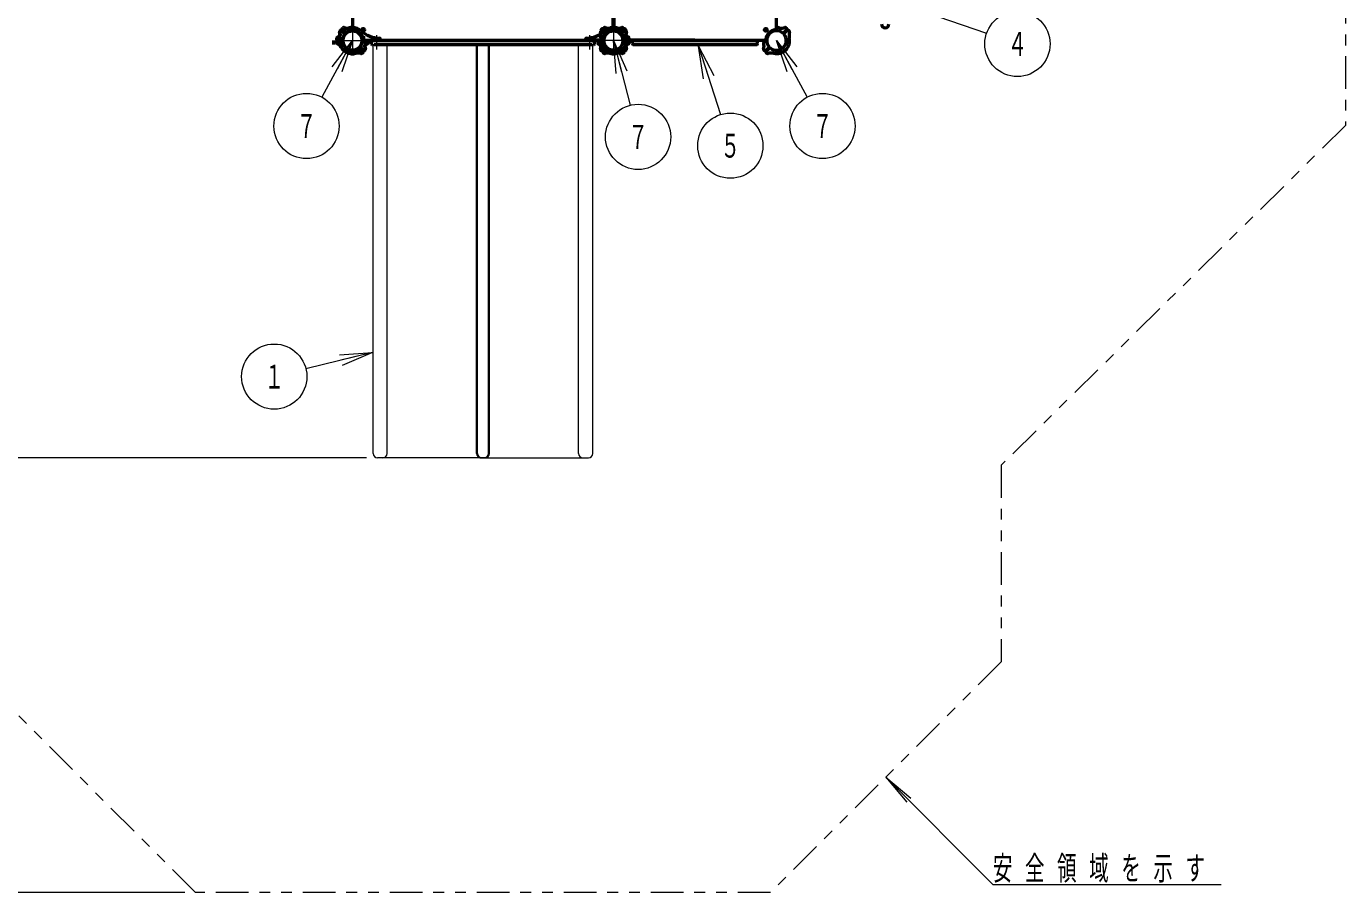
# Model space of a CAD drawing. Units: millimetres on the paper, scale 1:50. Extents: x -385 to 0, y -594 to 267.
# Drawn here: x -313.6 to -192.2, y 94.8 to 174.4 of the extents above; entities that cross this region are included whole.
import ezdxf
from ezdxf.enums import TextEntityAlignment as Align

# ---------------------------------------------------------------- set-up
doc = ezdxf.new("R2010")
doc.units = ezdxf.units.MM
doc.linetypes.add('USER2', pattern=[6, 3, -1, 1, -1])
doc.linetypes.add('USER3', pattern=[8, 3, -1, 1, -1, 1, -1])
doc.layers.add('LY_1', color=140, linetype='Continuous', lineweight=50)
doc.styles.add('ＭＳ ゴシック', font='')
doc.styles.get('ＭＳ ゴシック').set_extended_font_data('MS Gothic')

msp = doc.modelspace()

# ---------------------------------------------------------------- linework, layer by layer
at = {"layer": 'LY_1'}
for p, q in [((-283.554, 174.232), (-283.554, 187.047)), ((-259.614, 174.232), (-259.614, 187.047)), ((-259.554, 180.64), (-259.554, 174.232)), ((-244.614, 180.64), (-244.614, 174.232)), ((-284.659, 174.113), (-284.758, 174.007)), ((-284.268, 173.781), (-284.601, 174.114)), ((-284.225, 173.824), (-284.559, 174.157)), ((-284.558, 174.214), (-284.451, 174.314)), ((-260.659, 174.113), (-260.758, 174.007)), ((-260.268, 173.781), (-260.601, 174.114)), ((-260.225, 173.824), (-260.559, 174.157)), ((-260.558, 174.214), (-260.451, 174.314)), ((-258.942, 173.824), (-258.609, 174.157)), ((-258.9, 173.781), (-258.567, 174.114)), ((-258.61, 174.214), (-258.716, 174.314)), ((-258.509, 174.113), (-258.41, 174.007)), ((-243.942, 173.824), (-243.609, 174.157)), ((-243.9, 173.781), (-243.567, 174.114)), ((-243.61, 174.214), (-243.716, 174.314)), ((-243.509, 174.113), (-243.41, 174.007)), ((-285.334, 173.14), (-285.334, 172.76)), ((-285.032, 173.211), (-285.027, 173.357)), ((-285.032, 173.211), (-285.027, 173.357)), ((-285.032, 173.068), (-285.027, 172.911)), ((-285.032, 173.068), (-285.027, 172.911)), ((-284.521, 173.17), (-284.992, 173.17)), ((-284.521, 173.17), (-284.992, 173.17)), ((-284.521, 173.11), (-284.992, 173.11)), ((-284.521, 173.11), (-284.992, 173.11)), ((-284.562, 172.444), (-284.564, 172.442)), ((-282.942, 172.456), (-282.609, 172.122)), ((-282.9, 172.498), (-282.567, 172.165)), ((-282.646, 173.17), (-281.075, 173.17)), ((-282.646, 173.17), (-281.075, 173.17)), ((-282.646, 173.11), (-282.175, 173.11)), ((-282.646, 173.11), (-282.175, 173.11)), ((-282.492, 173.17), (-260.676, 173.17)), ((-282.135, 173.068), (-282.14, 172.923)), ((-282.135, 173.068), (-282.14, 172.923)), ((-281.834, 172.82), (-281.834, 173.08)), ((-281.774, 173.14), (-261.394, 173.14)), ((-281.584, 172.76), (-261.584, 172.76)), ((-281.035, 173.212), (-281.04, 173.317)), ((-281.035, 173.212), (-281.04, 173.317)), ((-262.133, 173.212), (-262.127, 173.317)), ((-262.133, 173.212), (-262.127, 173.317)), ((-260.521, 173.17), (-262.093, 173.17)), ((-260.521, 173.17), (-262.093, 173.17)), ((-261.334, 172.82), (-261.334, 173.08)), ((-261.032, 173.068), (-261.027, 172.923)), ((-261.032, 173.068), (-261.027, 172.923)), ((-260.521, 173.11), (-260.992, 173.11)), ((-260.521, 173.11), (-260.992, 173.11)), ((-260.268, 172.498), (-260.601, 172.165)), ((-260.562, 172.444), (-260.564, 172.442)), ((-260.225, 172.456), (-260.559, 172.122)), ((-258.942, 172.456), (-258.609, 172.122)), ((-258.9, 172.498), (-258.567, 172.165)), ((-258.646, 173.17), (-258.175, 173.17)), ((-258.646, 173.17), (-258.175, 173.17)), ((-258.646, 173.11), (-258.175, 173.11)), ((-258.646, 173.11), (-258.175, 173.11)), ((-258.606, 172.444), (-258.603, 172.442)), ((-252.084, 173.17), (-258.492, 173.17)), ((-258.135, 173.068), (-258.141, 172.911)), ((-258.135, 173.068), (-258.141, 172.911)), ((-258.135, 173.211), (-258.14, 173.357)), ((-258.135, 173.211), (-258.14, 173.357)), ((-257.834, 172.86), (-257.834, 173.04)), ((-257.734, 173.14), (-246.434, 173.14)), ((-257.734, 172.76), (-246.434, 172.76)), ((-252.084, 173.17), (-245.676, 173.17)), ((-246.334, 172.86), (-246.334, 173.04)), ((-245.268, 172.498), (-245.601, 172.165)), ((-245.225, 172.456), (-245.559, 172.122)), ((-243.606, 172.444), (-243.603, 172.442)), ((-284.279, 172.162), (-284.281, 172.159)), ((-283.784, 171.956), (-283.784, 171.953)), ((-283.784, 171.956), (-283.784, 171.953)), ((-283.384, 171.956), (-283.384, 171.953)), ((-283.384, 171.956), (-283.384, 171.953)), ((-282.61, 172.065), (-282.725, 171.958)), ((-282.509, 172.166), (-282.402, 172.281)), ((-260.659, 172.166), (-260.766, 172.281)), ((-260.558, 172.065), (-260.443, 171.958)), ((-260.279, 172.162), (-260.281, 172.159)), ((-259.784, 171.956), (-259.784, 171.953)), ((-259.784, 171.956), (-259.784, 171.953)), ((-259.384, 171.956), (-259.384, 171.953)), ((-259.384, 171.956), (-259.384, 171.953)), ((-258.889, 172.162), (-258.886, 172.159)), ((-258.61, 172.065), (-258.725, 171.958)), ((-258.509, 172.166), (-258.402, 172.281)), ((-245.659, 172.166), (-245.766, 172.281)), ((-245.558, 172.065), (-245.443, 171.958)), ((-243.889, 172.162), (-243.886, 172.159))]:
    msp.add_line(p, q, dxfattribs=at)
at = {"layer": 'LY_1', "color": 7, "lineweight": 13}
for p, q in [((-234.215, 176.916), (-225.264, 173.809)), ((-283.584, 173.14), (-286.391, 167.919)), ((-285.445, 170.734), (-283.584, 173.14)), ((-283.584, 173.14), (-285.005, 170.497)), ((-283.584, 173.14), (-284.564, 170.261)), ((-281.774, 172.76), (-261.394, 172.76)), ((-281.684, 135.16), (-281.684, 172.66)), ((-280.384, 135.16), (-280.384, 172.66)), ((-272.184, 135.16), (-272.184, 172.66)), ((-272.084, 135.16), (-272.084, 172.66)), ((-271.084, 135.16), (-271.084, 172.66)), ((-270.984, 135.16), (-270.984, 172.66)), ((-262.784, 135.16), (-262.784, 172.66)), ((-261.484, 135.16), (-261.484, 172.66)), ((-259.324, 170.109), (-259.584, 173.14)), ((-259.584, 173.14), (-258.355, 170.357)), ((-259.584, 173.14), (-258.84, 170.233)), ((-259.584, 173.14), (-258.058, 167.18)), ((-251.314, 169.62), (-251.746, 172.63)), ((-251.746, 172.63), (-250.361, 169.923)), ((-251.746, 172.63), (-250.837, 169.771)), ((-251.746, 172.63), (-249.741, 166.325)), ((-243.603, 170.261), (-244.584, 173.14)), ((-244.584, 173.14), (-242.723, 170.734)), ((-244.584, 173.14), (-243.163, 170.497)), ((-244.584, 173.14), (-241.776, 167.919)), ((-281.73, 144.456), (-287.867, 142.943)), ((-284.763, 144.223), (-281.73, 144.456)), ((-281.73, 144.456), (-284.643, 143.738)), ((-281.73, 144.456), (-284.523, 143.252)), ((-282.284, 134.76), (-347.76, 134.76)), ((-282.284, 134.76), (-347.76, 134.76)), ((-271.284, 134.76), (-281.284, 134.76)), ((-271.884, 134.76), (-261.884, 134.76)), ((-224.686, 95.521), (-234.537, 105.372)), ((-234.537, 105.372), (-232.609, 103.074)), ((-234.537, 105.372), (-232.239, 103.444)), ((-299.018, 94.76), (-357.76, 94.76)), ((-299.018, 94.76), (-347.76, 94.76)), ((-224.686, 95.521), (-203.686, 95.521))]:
    msp.add_line(p, q, dxfattribs=at)
at = {"layer": 'LY_1', "color": 7, "linetype": 'USER2', "lineweight": 13}
for p, q in [((-284.734, 172.741), (-284.734, 173.538)), ((-284.734, 172.741), (-284.734, 173.538)), ((-283.584, 174.04), (-283.584, 172.24)), ((-283.584, 174.04), (-283.584, 172.24)), ((-282.434, 172.741), (-282.434, 173.538)), ((-282.434, 172.741), (-282.434, 173.538)), ((-281.384, 173.627), (-281.384, 172.324)), ((-281.384, 173.627), (-281.384, 172.324)), ((-261.784, 173.627), (-261.784, 172.324)), ((-261.784, 173.627), (-261.784, 172.324)), ((-260.734, 172.741), (-260.734, 173.538)), ((-260.734, 172.741), (-260.734, 173.538)), ((-259.584, 174.04), (-259.584, 172.24)), ((-259.584, 174.04), (-259.584, 172.24)), ((-258.434, 172.741), (-258.434, 173.538)), ((-258.434, 172.741), (-258.434, 173.538)), ((-284.484, 173.14), (-282.684, 173.14)), ((-284.484, 173.14), (-282.684, 173.14)), ((-258.684, 173.14), (-260.484, 173.14)), ((-258.684, 173.14), (-260.484, 173.14))]:
    msp.add_line(p, q, dxfattribs=at)
at = {"layer": 'LY_1', "color": 7, "linetype": 'USER3', "lineweight": 13}
msp.add_lwpolyline([(-233.63, 237.078), (-192.244, 195.692), (-192.244, 165.338), (-223.925, 134.078), (-223.925, 115.985), (-245.15, 94.76), (-298.018, 94.76), (-319.683, 116.425), (-319.683, 143.65), (-336.76, 160.957), (-336.76, 200.705), (-312.435, 225.03), (-283.485, 225.03), (-271.436, 237.078)], close=True, dxfattribs=at)
at = {"layer": 'LY_1', "color": 7, "lineweight": 13}
for centre in [(-222.43, 172.825), (-287.812, 165.277), (-240.356, 165.277), (-257.314, 164.274), (-248.832, 163.466), (-290.779, 142.225)]:
    msp.add_circle(centre, 3, dxfattribs=at)
at = {"layer": 'LY_1'}
for centre, radius in [((-283.584, 173.14), 0.891), ((-283.584, 173.14), 0.891), ((-283.584, 173.14), 0.891), ((-282.594, 174.13), 0.13), ((-260.574, 174.13), 0.13), ((-259.584, 173.14), 0.891), ((-258.594, 174.13), 0.13), ((-245.574, 174.13), 0.13)]:
    msp.add_circle(centre, radius, dxfattribs=at)
for centre, radius, start, end in [((-285.435, 174.329), 1, 297.45884, 327.27281), ((-285.435, 174.329), 1, 297.45884, 327.27281), ((-284.685, 173.939), 0.1, 137, 197.54116), ((-285.734, 173.607), 1, 347.72719, 17.54116), ((-284.629, 174.086), 0.04, 45, 137), ((-283.584, 173.14), 1.2, 90, 147.27281), ((-283.584, 173.14), 1.2, 90, 147.27281), ((-284.53, 174.185), 0.04, 133, 225), ((-283.584, 173.14), 0.9, 139.27066, 310.72934), ((-283.584, 173.14), 0.9, 90, 175.72934), ((-283.584, 173.14), 0.9, 90, 175.72934), ((-284.383, 174.241), 0.1, 72.45884, 133), ((-284.051, 175.289), 1, 252.45884, 282.27281), ((-284.296, 173.753), 0.04, 319.27066, 45), ((-284.197, 173.852), 0.04, 225, 310.72934), ((-283.584, 173.14), 0.9, 319.27066, 130.72934), ((-283.584, 173.14), 1.2, 88.56746, 102.27281), ((-283.584, 173.14), 1.2, 47.78276, 90), ((-283.584, 173.14), 1.2, 47.78276, 90), ((-283.584, 173.14), 0.9, 4.27066, 90), ((-283.584, 173.14), 0.9, 4.27066, 90), ((-283.454, 174.232), 0.1, 180, 263.21282), ((-283.584, 173.14), 1, 6.78718, 83.21282), ((-281.03, 175.954), 2.6, 227.78276, 268.91585), ((-281.03, 175.954), 2.6, 227.78276, 268.91585), ((-262.137, 175.954), 2.6, 271.08415, 312.21724), ((-262.137, 175.954), 2.6, 271.08415, 312.21724), ((-260.685, 173.939), 0.1, 137, 197.54116), ((-261.734, 173.607), 1, 347.72719, 17.54116), ((-260.629, 174.086), 0.04, 45, 137), ((-259.584, 173.14), 1, 96.78718, 173.21282), ((-260.53, 174.185), 0.04, 133, 225), ((-259.584, 173.14), 0.9, 49.27066, 220.72934), ((-259.584, 173.14), 0.9, 139.27066, 225), ((-259.584, 173.14), 0.9, 90, 175.72934), ((-259.584, 173.14), 0.9, 90, 175.72934), ((-260.383, 174.241), 0.1, 72.45884, 133), ((-259.584, 173.14), 1.2, 90, 132.21724), ((-259.584, 173.14), 1.2, 90, 132.21724), ((-260.051, 175.289), 1, 252.45884, 282.27281), ((-260.296, 173.753), 0.04, 319.27066, 45), ((-260.197, 173.852), 0.04, 225, 310.72934), ((-259.584, 173.14), 0.9, 45, 130.72934), ((-259.584, 173.14), 0.9, 229.27066, 40.72934), ((-259.584, 173.14), 1.2, 88.56746, 102.27281), ((-259.714, 174.232), 0.1, 276.78718, 0), ((-259.584, 173.14), 1.2, 77.72719, 91.43254), ((-259.584, 173.14), 1.2, 32.7272, 90), ((-259.584, 173.14), 1.2, 32.7272, 90), ((-259.584, 173.14), 0.9, 4.27066, 90), ((-259.584, 173.14), 0.9, 4.27066, 90), ((-259.454, 174.232), 0.1, 180, 263.21282), ((-259.584, 173.14), 1, 6.78718, 83.21282), ((-259.116, 175.289), 1, 257.72719, 287.54116), ((-258.97, 173.852), 0.04, 229.27066, 315), ((-259.584, 173.14), 0.9, 319.27066, 45), ((-258.871, 173.753), 0.04, 135, 220.72934), ((-258.785, 174.241), 0.1, 47, 107.54116), ((-258.637, 174.185), 0.04, 315, 47), ((-257.733, 174.329), 1, 212.72719, 242.54116), ((-257.733, 174.329), 1, 212.72719, 242.54116), ((-258.538, 174.086), 0.04, 43, 135), ((-257.434, 173.607), 1, 162.45884, 192.27281), ((-258.483, 173.939), 0.1, 342.45884, 43), ((-244.584, 173.14), 1, 96.78718, 173.21282), ((-244.584, 173.14), 0.9, 135, 220.72934), ((-244.584, 173.14), 0.9, 49.27066, 135), ((-244.714, 174.232), 0.1, 276.78718, 0), ((-244.584, 173.14), 1.2, 77.72719, 91.43254), ((-244.116, 175.289), 1, 257.72719, 287.54116), ((-243.97, 173.852), 0.04, 229.27066, 315), ((-244.584, 173.14), 0.9, 315, 40.72934), ((-243.871, 173.753), 0.04, 135, 220.72934), ((-243.785, 174.241), 0.1, 47, 107.54116), ((-243.637, 174.185), 0.04, 315, 47), ((-243.538, 174.086), 0.04, 43, 135), ((-242.434, 173.607), 1, 162.45884, 192.27281), ((-243.483, 173.939), 0.1, 342.45884, 43), ((-234.584, 174.64), 0.34, 180, 0), ((-284.992, 173.21), 0.04, 178, 270), ((-284.992, 173.21), 0.04, 178, 270), ((-284.992, 173.07), 0.04, 90, 182), ((-284.992, 173.07), 0.04, 90, 182), ((-284.927, 173.353), 0.1, 117.45884, 178), ((-284.927, 173.353), 0.1, 117.45884, 178), ((-284.927, 173.353), 0.1, 117.45884, 178), ((-284.927, 173.353), 0.1, 117.45884, 178), ((-284.927, 172.926), 0.1, 182, 242.54116), ((-284.927, 172.926), 0.1, 182, 242.54116), ((-285.435, 171.95), 1, 32.7272, 62.54116), ((-285.435, 171.95), 1, 32.7272, 62.54116), ((-283.584, 173.14), 1.2, 167.72719, 225), ((-283.584, 173.14), 1.2, 212.72719, 270), ((-283.584, 173.14), 1.2, 212.72719, 270), ((-284.55, 172.428), 0.02, 135, 216.37307), ((-283.584, 173.14), 1.22, 216.37307, 225), ((-284.521, 173.21), 0.04, 270, 355.72934), ((-284.521, 173.21), 0.04, 270, 355.72934), ((-284.521, 173.07), 0.04, 4.27066, 90), ((-284.521, 173.07), 0.04, 4.27066, 90), ((-283.584, 173.14), 0.9, 184.27066, 270), ((-283.584, 173.14), 0.9, 184.27066, 270), ((-283.584, 173.14), 1.2, 225, 282.27281), ((-283.584, 173.14), 0.9, 270, 355.72934), ((-283.584, 173.14), 0.9, 270, 355.72934), ((-283.584, 173.14), 1.2, 270, 327.27281), ((-283.584, 173.14), 1.2, 270, 327.27281), ((-282.97, 172.427), 0.04, 45, 130.72934), ((-282.871, 172.526), 0.04, 139.27066, 225), ((-282.646, 173.21), 0.04, 184.27066, 270), ((-282.646, 173.21), 0.04, 184.27066, 270), ((-282.646, 173.07), 0.04, 90, 175.72934), ((-282.646, 173.07), 0.04, 90, 175.72934), ((-282.492, 173.27), 0.1, 186.78718, 270), ((-281.733, 171.95), 1, 117.45884, 147.27281), ((-281.733, 171.95), 1, 117.45884, 147.27281), ((-281.434, 172.672), 1, 167.72719, 197.54116), ((-283.584, 173.14), 1.2, 347.72719, 1.43254), ((-282.483, 172.341), 0.1, 317, 17.54116), ((-282.24, 172.926), 0.1, 297.45884, 358), ((-282.24, 172.926), 0.1, 297.45884, 358), ((-282.175, 173.07), 0.04, 358, 90), ((-282.175, 173.07), 0.04, 358, 90), ((-281.774, 173.08), 0.06, 90, 180), ((-281.774, 172.82), 0.06, 180, 270), ((-281.08, 173.314), 0.04, 3, 88.91585), ((-281.08, 173.314), 0.04, 3, 88.91585), ((-281.075, 173.21), 0.04, 270, 3), ((-281.075, 173.21), 0.04, 270, 3), ((-262.093, 173.21), 0.04, 177, 270), ((-262.093, 173.21), 0.04, 177, 270), ((-262.087, 173.314), 0.04, 91.08415, 177), ((-262.087, 173.314), 0.04, 91.08415, 177), ((-261.394, 173.08), 0.06, 0, 90), ((-261.394, 172.82), 0.06, 270, 0), ((-260.992, 173.07), 0.04, 90, 182), ((-260.992, 173.07), 0.04, 90, 182), ((-260.927, 172.926), 0.1, 182, 242.54116), ((-260.927, 172.926), 0.1, 182, 242.54116), ((-261.435, 171.95), 1, 32.7272, 62.54116), ((-261.435, 171.95), 1, 32.7272, 62.54116), ((-260.685, 172.341), 0.1, 162.45884, 223), ((-259.584, 173.14), 1.2, 167.72719, 225), ((-259.584, 173.14), 1.2, 178.56746, 192.27281), ((-261.734, 172.672), 1, 342.45884, 12.27281), ((-260.676, 173.27), 0.1, 270, 353.21282), ((-259.584, 173.14), 1.2, 212.72719, 270), ((-259.584, 173.14), 1.2, 212.72719, 270), ((-260.55, 172.428), 0.02, 135, 216.37307), ((-259.584, 173.14), 1.22, 216.37307, 225), ((-260.521, 173.21), 0.04, 270, 355.72934), ((-260.521, 173.21), 0.04, 270, 355.72934), ((-260.521, 173.07), 0.04, 4.27066, 90), ((-260.521, 173.07), 0.04, 4.27066, 90), ((-259.584, 173.14), 0.9, 184.27066, 270), ((-259.584, 173.14), 0.9, 184.27066, 270), ((-259.584, 173.14), 1.2, 225, 282.27281), ((-260.296, 172.526), 0.04, 315, 40.72934), ((-260.197, 172.427), 0.04, 49.27066, 135), ((-259.584, 173.14), 0.9, 225, 310.72934), ((-259.584, 173.14), 1.2, 257.72719, 315), ((-259.584, 173.14), 0.9, 270, 355.72934), ((-259.584, 173.14), 0.9, 270, 355.72934), ((-259.584, 173.14), 1.2, 270, 327.27281), ((-259.584, 173.14), 1.2, 270, 327.27281), ((-258.97, 172.427), 0.04, 45, 130.72934), ((-258.871, 172.526), 0.04, 139.27066, 225), ((-259.584, 173.14), 1.2, 315, 12.27281), ((-259.584, 173.14), 1.22, 315, 323.62693), ((-258.646, 173.21), 0.04, 184.27066, 270), ((-258.646, 173.21), 0.04, 184.27066, 270), ((-258.646, 173.07), 0.04, 90, 175.72934), ((-258.646, 173.07), 0.04, 90, 175.72934), ((-258.618, 172.428), 0.02, 323.62693, 45), ((-258.492, 173.27), 0.1, 186.78718, 270), ((-257.733, 171.95), 1, 117.45884, 147.27281), ((-257.733, 171.95), 1, 117.45884, 147.27281), ((-257.434, 172.672), 1, 167.72719, 197.54116), ((-259.584, 173.14), 1.2, 347.72719, 1.43254), ((-258.483, 172.341), 0.1, 317, 17.54116), ((-258.24, 173.353), 0.1, 2, 62.54116), ((-258.24, 173.353), 0.1, 2, 62.54116), ((-258.24, 173.353), 0.1, 2, 62.54116), ((-258.24, 173.353), 0.1, 2, 62.54116), ((-258.24, 172.926), 0.1, 297.45884, 358), ((-258.24, 172.926), 0.1, 297.45884, 358), ((-258.175, 173.21), 0.04, 270, 2), ((-258.175, 173.21), 0.04, 270, 2), ((-258.175, 173.07), 0.04, 358, 90), ((-258.175, 173.07), 0.04, 358, 90), ((-257.734, 173.04), 0.1, 90, 180), ((-257.734, 172.86), 0.1, 180, 270), ((-246.434, 173.04), 0.1, 0, 90), ((-246.434, 172.86), 0.1, 270, 0), ((-245.685, 172.341), 0.1, 162.45884, 223), ((-244.584, 173.14), 1.2, 178.56746, 192.27281), ((-246.734, 172.672), 1, 342.45884, 12.27281), ((-245.676, 173.27), 0.1, 270, 353.21282), ((-245.296, 172.526), 0.04, 315, 40.72934), ((-245.197, 172.427), 0.04, 49.27066, 135), ((-244.584, 173.14), 0.9, 229.27066, 315), ((-244.584, 173.14), 1.2, 257.72719, 315), ((-244.584, 173.14), 1.2, 315, 12.27281), ((-244.584, 173.14), 1.22, 315, 323.62693), ((-243.618, 172.428), 0.02, 323.62693, 45), ((-283.584, 173.14), 1.22, 225, 233.62693), ((-284.295, 172.173), 0.02, 233.62693, 315), ((-283.764, 171.953), 0.02, 180, 261.37307), ((-283.764, 171.953), 0.02, 180, 261.37307), ((-283.584, 173.14), 1.22, 261.37307, 270), ((-283.584, 173.14), 1.22, 261.37307, 270), ((-283.584, 173.14), 1.22, 270, 278.62693), ((-283.584, 173.14), 1.22, 270, 278.62693), ((-283.404, 171.953), 0.02, 278.62693, 0), ((-283.404, 171.953), 0.02, 278.62693, 0), ((-283.116, 170.99), 1, 72.45884, 102.27281), ((-282.785, 172.039), 0.1, 252.45884, 313), ((-282.637, 172.094), 0.04, 313, 45), ((-282.538, 172.193), 0.04, 225, 317), ((-260.629, 172.193), 0.04, 223, 315), ((-260.53, 172.094), 0.04, 135, 227), ((-260.383, 172.039), 0.1, 227, 287.54116), ((-259.584, 173.14), 1.22, 225, 233.62693), ((-260.051, 170.99), 1, 77.72719, 107.54116), ((-260.295, 172.173), 0.02, 233.62693, 315), ((-259.764, 171.953), 0.02, 180, 261.37307), ((-259.764, 171.953), 0.02, 180, 261.37307), ((-259.584, 173.14), 1.22, 261.37307, 270), ((-259.584, 173.14), 1.22, 261.37307, 270), ((-259.584, 173.14), 1.22, 270, 278.62693), ((-259.584, 173.14), 1.22, 270, 278.62693), ((-259.404, 171.953), 0.02, 278.62693, 0), ((-259.404, 171.953), 0.02, 278.62693, 0), ((-259.116, 170.99), 1, 72.45884, 102.27281), ((-258.872, 172.173), 0.02, 225, 306.37307), ((-259.584, 173.14), 1.22, 306.37307, 315), ((-258.785, 172.039), 0.1, 252.45884, 313), ((-258.637, 172.094), 0.04, 313, 45), ((-258.538, 172.193), 0.04, 225, 317), ((-245.629, 172.193), 0.04, 223, 315), ((-245.53, 172.094), 0.04, 135, 227), ((-245.383, 172.039), 0.1, 227, 287.54116), ((-245.051, 170.99), 1, 77.72719, 107.54116), ((-243.872, 172.173), 0.02, 225, 306.37307), ((-244.584, 173.14), 1.22, 306.37307, 315)]:
    msp.add_arc(centre, radius, start, end, dxfattribs=at)
at = {"layer": 'LY_1', "color": 7, "lineweight": 13}
for centre, radius, start, end in [((-281.584, 172.66), 0.1, 90, 180), ((-280.484, 172.66), 0.1, 0, 90), ((-272.084, 172.66), 0.1, 90, 180), ((-271.984, 172.66), 0.1, 90, 180), ((-271.184, 172.66), 0.1, 0, 90), ((-271.084, 172.66), 0.1, 0, 90), ((-262.684, 172.66), 0.1, 90, 180), ((-261.584, 172.66), 0.1, 0, 90), ((-281.284, 135.16), 0.4, 180, 270), ((-280.784, 135.16), 0.4, 270, 0), ((-271.784, 135.16), 0.4, 180, 270), ((-271.684, 135.16), 0.4, 180, 270), ((-271.484, 135.16), 0.4, 270, 0), ((-271.384, 135.16), 0.4, 270, 0), ((-262.384, 135.16), 0.4, 180, 270), ((-261.884, 135.16), 0.4, 270, 0)]:
    msp.add_arc(centre, radius, start, end, dxfattribs=at)

# ---------------------------------------------------------------- texts
at = {"layer": 'LY_1', "color": 7, "style": 'ＭＳ ゴシック', "width": 0.6}
for s, p in [('４', (-222.43, 172.825)), ('７', (-287.812, 165.277)), ('７', (-240.356, 165.277)), ('７', (-257.314, 164.274)), ('５', (-248.832, 163.466)), ('１', (-290.779, 142.225))]:
    msp.add_text(s, height=2.199, dxfattribs=at).set_placement(p, align=Align.MIDDLE_CENTER)
at = {"layer": 'LY_1', "color": 7, "insert": (-224.686, 95.671), "char_height": 2.199, "attachment_point": 7, "style": 'ＭＳ ゴシック'}
msp.add_mtext('\\T1.64;\\W0.6;安全領域を示す', dxfattribs=at)

doc.saveas('drawing.dxf')
